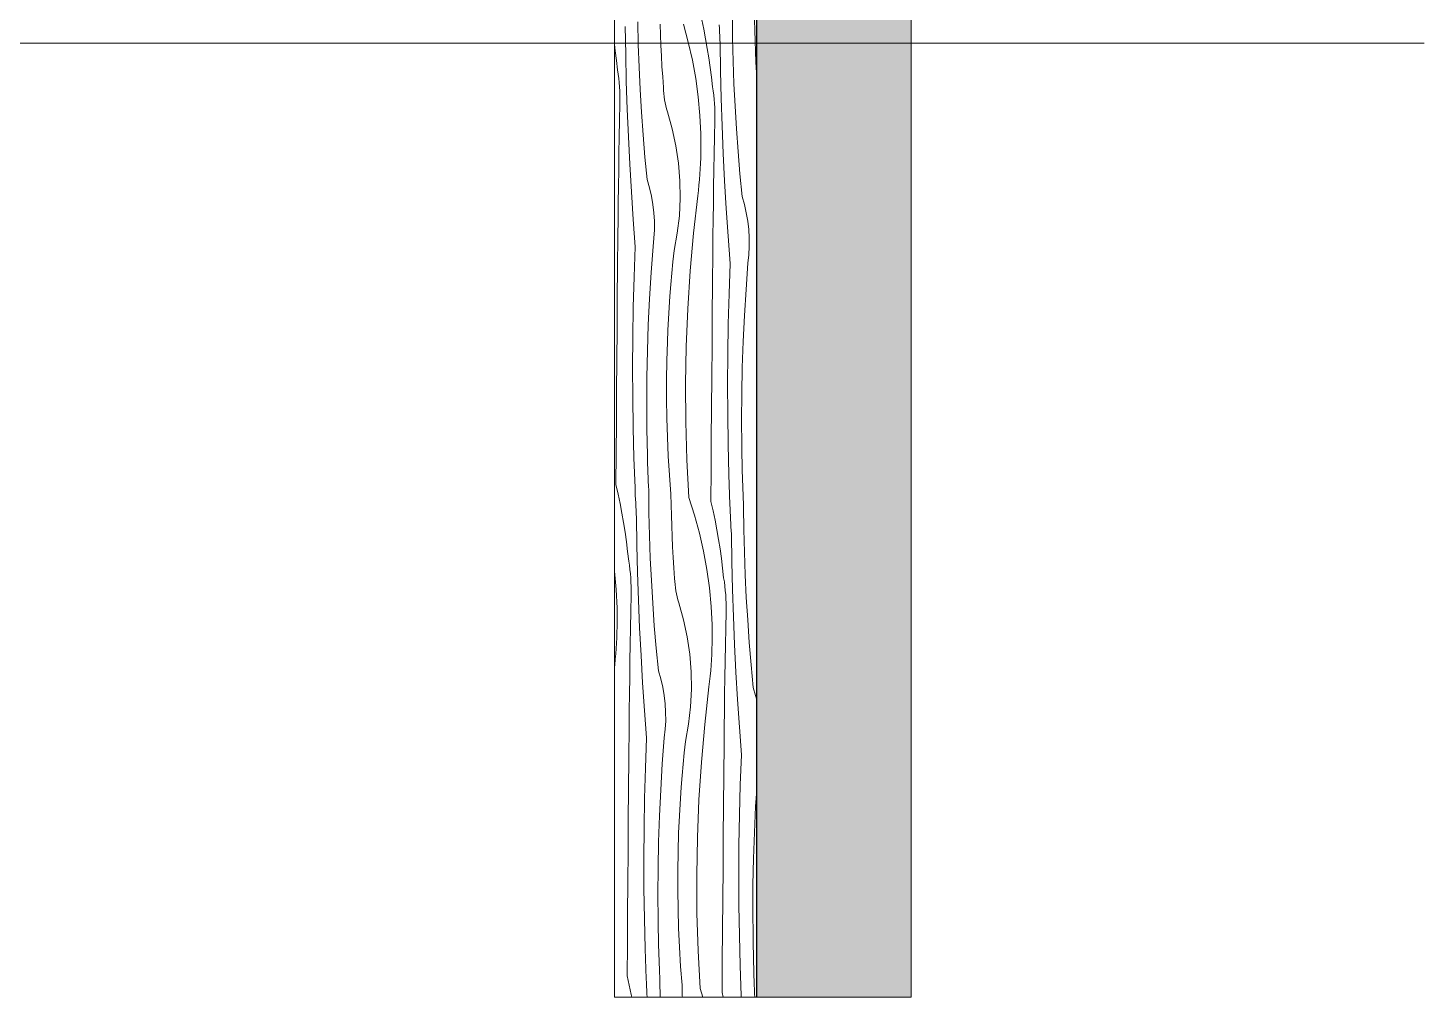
# Model space of a CAD drawing. Header units: millimetres. Extents: x -7826 to 55813, y 465 to 25965.
# Drawn here: x 20393 to 22159, y 5031 to 6258 of the extents above; entities that cross this region are included whole.
import ezdxf

# ---------------------------------------------------------------- set-up
doc = ezdxf.new("R2010")
doc.units = ezdxf.units.MM
doc.layers.add('2D Drafting - General2', color=251, linetype='Continuous', lineweight=15)
doc.layers.add('2D Drafting - General81', color=251, linetype='Continuous', lineweight=20)

# ---------------------------------------------------------------- blocks, each defined once
blk = doc.blocks.new('*X26')
at = {"layer": '2D Drafting - General81', "linetype": 'Continuous'}
for p, q in [((-77651.1, 54489.3), (-77651.8, 54517.9)), ((-77570.7, 54520.6), (-77568.2, 54508.6)), ((-77531.7, 54496.7), (-77532, 54525.3)), ((-77503.7, 54507), (-77504, 54520.3)), ((-77667, 54477.2), (-77667.6, 54512.1)), ((-77623, 54501.5), (-77623.4, 54514.9)), ((-77622.4, 54488.2), (-77623, 54501.5)), ((-77594, 54515.1), (-77587.8, 54492.4)), ((-77568.2, 54508.6), (-77565.9, 54496.5)), ((-77548.5, 54509.6), (-77548.7, 54514.3)), ((-77548.3, 54504.9), (-77548.5, 54509.6)), ((-77548, 54500.3), (-77548.3, 54504.9)), ((-77547.8, 54495.6), (-77548, 54500.3)), ((-77503.4, 54493.7), (-77503.7, 54507)), ((-77681.3, 54489.4), (-77680.2, 54481.4)), ((-77650.1, 54460.7), (-77651.1, 54489.3)), ((-77621.8, 54474.9), (-77622.4, 54488.2)), ((-77587.8, 54492.4), (-77582.6, 54469.5)), ((-77565.9, 54496.5), (-77563.8, 54484.4)), ((-77563.8, 54484.4), (-77561.9, 54472.3)), ((-77547.6, 54490.9), (-77547.8, 54495.6)), ((-77547, 54456), (-77547.6, 54490.9)), ((-77531, 54468.1), (-77531.7, 54496.7)), ((-77502.9, 54480.4), (-77503.4, 54493.7)), ((-77680.2, 54481.4), (-77678.7, 54469.2)), ((-77678.7, 54469.2), (-77677.3, 54457)), ((-77666.2, 54442.3), (-77667, 54477.2)), ((-77621.1, 54461.6), (-77621.8, 54474.9)), ((-77582.6, 54469.5), (-77578.4, 54446.3)), ((-77561.9, 54472.3), (-77560.1, 54460.2)), ((-77530, 54439.5), (-77531, 54468.1)), ((-77502.4, 54467.1), (-77502.9, 54480.4)), ((-77501.7, 54453.8), (-77502.4, 54467.1)), ((-77676.5, 54451.7), (-77677.3, 54457)), ((-77675.8, 54446.3), (-77676.5, 54451.7)), ((-77648.7, 54432.2), (-77650.1, 54460.7)), ((-77620.2, 54448.3), (-77621.1, 54461.6)), ((-77619.3, 54435), (-77620.2, 54448.3)), ((-77560.1, 54460.2), (-77558.6, 54448)), ((-77558.6, 54448), (-77557.3, 54435.8)), ((-77546.1, 54421.1), (-77547, 54456)), ((-77501.3, 54446.5), (-77501.7, 54453.8)), ((-77675.2, 54441), (-77675.8, 54446.3)), ((-77674.8, 54435.6), (-77675.2, 54441)), ((-77674.5, 54430.2), (-77674.8, 54435.6)), ((-77674.3, 54424.9), (-77674.5, 54430.2)), ((-77665, 54407.4), (-77666.2, 54442.3)), ((-77647, 54403.6), (-77648.7, 54432.2)), ((-77619.1, 54431.1), (-77619.3, 54435)), ((-77618.8, 54427.2), (-77619.1, 54431.1)), ((-77578.4, 54446.3), (-77575.2, 54423)), ((-77556.4, 54430.5), (-77557.3, 54435.8)), ((-77555.7, 54425.2), (-77556.4, 54430.5)), ((-77528.6, 54411), (-77530, 54439.5)), ((-77674.7, 54393.2), (-77674.3, 54414.1)), ((-77674.2, 54419.5), (-77674.3, 54424.9)), ((-77674.3, 54414.1), (-77674.2, 54419.5)), ((-77618.4, 54423.2), (-77618.8, 54427.2)), ((-77617.8, 54419.3), (-77618.4, 54423.2)), ((-77617, 54415.5), (-77617.8, 54419.3)), ((-77616.2, 54411.6), (-77617, 54415.5)), ((-77575.2, 54423), (-77573.1, 54399.6)), ((-77555.2, 54419.8), (-77555.7, 54425.2)), ((-77554.7, 54414.4), (-77555.2, 54419.8)), ((-77554.4, 54409.1), (-77554.7, 54414.4)), ((-77544.9, 54386.2), (-77546.1, 54421.1)), ((-77663.6, 54372.5), (-77665, 54407.4)), ((-77645, 54375.1), (-77647, 54403.6)), ((-77615.2, 54407.8), (-77616.2, 54411.6)), ((-77614, 54404), (-77615.2, 54407.8)), ((-77608, 54382.7), (-77614, 54404)), ((-77573.1, 54399.6), (-77572, 54376.1)), ((-77554.2, 54403.7), (-77554.4, 54409.1)), ((-77554.1, 54398.3), (-77554.2, 54403.7)), ((-77554.2, 54392.9), (-77554.1, 54398.3)), ((-77526.9, 54382.5), (-77528.6, 54411)), ((-77675.1, 54372.3), (-77674.7, 54393.2)), ((-77603.4, 54361), (-77608, 54382.7)), ((-77554.6, 54372), (-77554.2, 54392.9)), ((-77543.5, 54351.3), (-77544.9, 54386.2)), ((-77524.9, 54354), (-77526.9, 54382.5)), ((-77675.5, 54351.4), (-77675.1, 54372.3)), ((-77661.8, 54337.6), (-77663.6, 54372.5)), ((-77642.6, 54346.7), (-77645, 54375.1)), ((-77600.2, 54339), (-77603.4, 54361)), ((-77572, 54376.1), (-77571.9, 54352.6)), ((-77555, 54351.2), (-77554.6, 54372)), ((-77675.8, 54330.5), (-77675.5, 54351.4)), ((-77639.9, 54318.2), (-77642.6, 54346.7)), ((-77572.4, 54338.8), (-77572.1, 54345.7)), ((-77572.1, 54345.7), (-77571.9, 54352.6)), ((-77555.4, 54330.3), (-77555, 54351.2)), ((-77541.8, 54316.5), (-77543.5, 54351.3)), ((-77522.5, 54325.5), (-77524.9, 54354)), ((-77676.1, 54309.7), (-77675.8, 54330.5)), ((-77659.8, 54302.8), (-77661.8, 54337.6)), ((-77598.4, 54316.9), (-77600.2, 54339)), ((-77573.7, 54318.3), (-77573.2, 54325.1)), ((-77573.2, 54325.1), (-77572.8, 54332)), ((-77572.8, 54332), (-77572.4, 54338.8)), ((-77555.8, 54309.4), (-77555.4, 54330.3)), ((-77519.8, 54297), (-77522.5, 54325.5)), ((-77676.4, 54288.8), (-77676.1, 54309.7)), ((-77636.9, 54307.9), (-77639.9, 54318.2)), ((-77634.4, 54297.5), (-77636.9, 54307.9)), ((-77598, 54294.7), (-77598.4, 54316.9)), ((-77575.1, 54304.6), (-77574.4, 54311.4)), ((-77574.4, 54311.4), (-77573.7, 54318.3)), ((-77556.1, 54288.5), (-77555.8, 54309.4)), ((-77539.7, 54281.6), (-77541.8, 54316.5)), ((-77676.7, 54267.9), (-77676.4, 54288.8)), ((-77657.5, 54267.9), (-77659.8, 54302.8)), ((-77632.6, 54286.9), (-77634.4, 54297.5)), ((-77599.1, 54272.6), (-77598, 54294.7)), ((-77581.2, 54250.3), (-77575.9, 54297.8)), ((-77575.9, 54297.8), (-77575.1, 54304.6)), ((-77556.3, 54267.6), (-77556.1, 54288.5)), ((-77516.8, 54286.7), (-77519.8, 54297)), ((-77631.3, 54276.3), (-77632.6, 54286.9)), ((-77630.7, 54265.5), (-77631.3, 54276.3)), ((-77601.7, 54250.6), (-77599.1, 54272.6)), ((-77537.4, 54246.8), (-77539.7, 54281.6)), ((-77514.4, 54276.3), (-77516.8, 54286.7)), ((-77512.5, 54265.7), (-77514.4, 54276.3)), ((-77676.9, 54247), (-77676.7, 54267.9)), ((-77654.9, 54233.1), (-77657.5, 54267.9)), ((-77631.2, 54244.1), (-77630.6, 54254.8)), ((-77630.6, 54254.8), (-77630.7, 54265.5)), ((-77556.6, 54246.7), (-77556.3, 54267.6)), ((-77511.3, 54255.1), (-77512.5, 54265.7)), ((-77510.6, 54244.4), (-77511.3, 54255.1)), ((-77677.2, 54207.6), (-77676.9, 54247)), ((-77632.4, 54233.5), (-77631.2, 54244.1)), ((-77605.6, 54228.7), (-77601.7, 54250.6)), ((-77585.4, 54202.6), (-77581.2, 54250.3)), ((-77556.8, 54225.8), (-77556.6, 54246.7)), ((-77534.8, 54212), (-77537.4, 54246.8)), ((-77510.6, 54233.7), (-77510.6, 54244.4)), ((-77656.4, 54195), (-77654.9, 54233.1)), ((-77634.9, 54200.5), (-77632.4, 54233.5)), ((-77607.2, 54214.3), (-77605.6, 54228.7)), ((-77557.1, 54186.5), (-77556.8, 54225.8)), ((-77512.3, 54212.3), (-77511.2, 54222.9)), ((-77511.2, 54222.9), (-77510.6, 54233.7)), ((-77677.6, 54168.3), (-77677.2, 54207.6)), ((-77636.9, 54167.5), (-77634.9, 54200.5)), ((-77609.8, 54185.4), (-77608.6, 54199.9)), ((-77608.6, 54199.9), (-77607.2, 54214.3)), ((-77588.5, 54154.9), (-77585.4, 54202.6)), ((-77536.3, 54173.8), (-77534.8, 54212)), ((-77514.8, 54179.3), (-77512.3, 54212.3)), ((-77657.4, 54156.9), (-77656.4, 54195)), ((-77611, 54170.9), (-77609.8, 54185.4)), ((-77557.5, 54147.1), (-77557.1, 54186.5)), ((-77677.9, 54128.9), (-77677.6, 54168.3)), ((-77638.4, 54134.5), (-77636.9, 54167.5)), ((-77612, 54156.5), (-77611, 54170.9)), ((-77537.3, 54135.7), (-77536.3, 54173.8)), ((-77516.8, 54146.3), (-77514.8, 54179.3)), ((-77658, 54118.7), (-77657.4, 54156.9)), ((-77612.8, 54142), (-77612, 54156.5)), ((-77590.5, 54107.1), (-77588.5, 54154.9)), ((-77557.8, 54107.8), (-77557.5, 54147.1)), ((-77639.6, 54101.5), (-77638.4, 54134.5)), ((-77613.6, 54127.5), (-77612.8, 54142)), ((-77538, 54097.5), (-77537.3, 54135.7)), ((-77518.4, 54113.3), (-77516.8, 54146.3)), ((-77678.2, 54089.6), (-77677.9, 54128.9)), ((-77658.3, 54080.5), (-77658, 54118.7)), ((-77614.9, 54088.9), (-77614.2, 54113)), ((-77614.2, 54113), (-77613.6, 54127.5)), ((-77519.5, 54080.3), (-77518.4, 54113.3)), ((-77640.2, 54068.4), (-77639.6, 54101.5)), ((-77591.3, 54059.3), (-77590.5, 54107.1)), ((-77558.1, 54068.4), (-77557.8, 54107.8)), ((-77538.2, 54059.4), (-77538, 54097.5)), ((-77678.5, 54050.3), (-77678.2, 54089.6)), ((-77658.1, 54042.4), (-77658.3, 54080.5)), ((-77615.3, 54064.7), (-77614.9, 54088.9)), ((-77520.2, 54047.3), (-77519.5, 54080.3)), ((-77640.4, 54035.4), (-77640.2, 54068.4)), ((-77615.3, 54040.6), (-77615.3, 54064.7)), ((-77591, 54011.5), (-77591.3, 54059.3)), ((-77558.4, 54029.1), (-77558.1, 54068.4)), ((-77538, 54021.2), (-77538.2, 54059.4)), ((-77678.8, 54010.9), (-77678.5, 54050.3)), ((-77657.5, 54004.2), (-77658.1, 54042.4)), ((-77520.4, 54014.2), (-77520.2, 54047.3)), ((-77640.2, 54002.3), (-77640.4, 54035.4)), ((-77614.9, 54016.4), (-77615.3, 54040.6)), ((-77558.7, 53989.7), (-77558.4, 54029.1)), ((-77679, 53971.6), (-77678.8, 54010.9)), ((-77614.2, 53992.3), (-77614.9, 54016.4)), ((-77589.6, 53963.7), (-77591, 54011.5)), ((-77537.4, 53983.1), (-77538, 54021.2)), ((-77520.1, 53981.2), (-77520.4, 54014.2)), ((-77656.5, 53966.1), (-77657.5, 54004.2)), ((-77639.5, 53969.3), (-77640.2, 54002.3)), ((-77613.1, 53968.2), (-77614.2, 53992.3)), ((-77559, 53950.4), (-77558.7, 53989.7)), ((-77679.3, 53932.2), (-77679, 53971.6)), ((-77536.5, 53944.9), (-77537.4, 53983.1)), ((-77519.5, 53948.1), (-77520.1, 53981.2)), ((-77655.2, 53928), (-77656.5, 53966.1)), ((-77639.4, 53963.8), (-77639.5, 53969.3)), ((-77639.2, 53958.2), (-77639.4, 53963.8)), ((-77639, 53952.7), (-77639.2, 53958.2)), ((-77638.8, 53947.1), (-77639, 53952.7)), ((-77611.7, 53944.1), (-77613.1, 53968.2)), ((-77587, 53916), (-77589.6, 53963.7)), ((-77638.6, 53941.6), (-77638.8, 53947.1)), ((-77638.4, 53936), (-77638.6, 53941.6)), ((-77638.1, 53930.5), (-77638.4, 53936)), ((-77609.9, 53920), (-77611.7, 53944.1)), ((-77559.2, 53911), (-77559, 53950.4)), ((-77535.1, 53906.8), (-77536.5, 53944.9)), ((-77519.3, 53942.6), (-77519.5, 53948.1)), ((-77519.1, 53937), (-77519.3, 53942.6)), ((-77518.9, 53931.5), (-77519.1, 53937)), ((-77679.3, 53932.2), (-77676.6, 53920.3)), ((-77676.6, 53920.3), (-77674.1, 53908.2)), ((-77655, 53923.3), (-77655.2, 53928)), ((-77654.8, 53918.6), (-77655, 53923.3)), ((-77654.5, 53913.9), (-77654.8, 53918.6)), ((-77637.9, 53924.9), (-77638.1, 53930.5)), ((-77637.6, 53896.3), (-77637.9, 53924.9)), ((-77609.6, 53906.7), (-77609.9, 53920)), ((-77518.7, 53925.9), (-77518.9, 53931.5)), ((-77518.5, 53920.4), (-77518.7, 53925.9)), ((-77518.3, 53914.8), (-77518.5, 53920.4)), ((-77674.1, 53908.2), (-77671.8, 53896.2)), ((-77654.3, 53909.3), (-77654.5, 53913.9)), ((-77654.1, 53904.6), (-77654.3, 53909.3)), ((-77653.9, 53899.9), (-77654.1, 53904.6)), ((-77653.6, 53895.2), (-77653.9, 53899.9)), ((-77609.2, 53893.3), (-77609.6, 53906.7)), ((-77587, 53916), (-77579.8, 53893.6)), ((-77559.2, 53911), (-77556.5, 53899.1)), ((-77534.9, 53902.1), (-77535.1, 53906.8)), ((-77534.7, 53897.4), (-77534.9, 53902.1)), ((-77518.1, 53909.3), (-77518.3, 53914.8)), ((-77517.8, 53903.7), (-77518.1, 53909.3)), ((-77517.5, 53875.2), (-77517.8, 53903.7)), ((-77671.8, 53896.2), (-77669.6, 53884.1)), ((-77669.6, 53884.1), (-77667.7, 53872)), ((-77653.4, 53890.6), (-77653.6, 53895.2)), ((-77652.8, 53855.7), (-77653.4, 53890.6)), ((-77636.9, 53867.8), (-77637.6, 53896.3)), ((-77608.8, 53880), (-77609.2, 53893.3)), ((-77579.8, 53893.6), (-77573.6, 53870.9)), ((-77556.5, 53899.1), (-77554, 53887.1)), ((-77554, 53887.1), (-77551.7, 53875)), ((-77534.5, 53892.8), (-77534.7, 53897.4)), ((-77534.3, 53888.1), (-77534.5, 53892.8)), ((-77534, 53883.4), (-77534.3, 53888.1)), ((-77533.8, 53878.7), (-77534, 53883.4)), ((-77667.7, 53872), (-77666, 53859.8)), ((-77635.9, 53839.2), (-77636.9, 53867.8)), ((-77608.2, 53866.7), (-77608.8, 53880)), ((-77607.6, 53853.4), (-77608.2, 53866.7)), ((-77573.6, 53870.9), (-77568.4, 53848)), ((-77551.7, 53875), (-77549.6, 53862.9)), ((-77533.6, 53874.1), (-77533.8, 53878.7)), ((-77533.3, 53869.4), (-77533.6, 53874.1)), ((-77532.8, 53834.5), (-77533.3, 53869.4)), ((-77516.8, 53846.6), (-77517.5, 53875.2)), ((-77666, 53859.8), (-77664.5, 53847.7)), ((-77664.5, 53847.7), (-77663.1, 53835.5)), ((-77652, 53820.8), (-77652.8, 53855.7)), ((-77606.8, 53840.1), (-77607.6, 53853.4)), ((-77568.4, 53848), (-77564.2, 53824.8)), ((-77549.6, 53862.9), (-77547.6, 53850.8)), ((-77547.6, 53850.8), (-77545.9, 53838.7)), ((-77515.8, 53818), (-77516.8, 53846.6)), ((-77662.3, 53830.2), (-77663.1, 53835.5)), ((-77661.6, 53824.8), (-77662.3, 53830.2)), ((-77634.5, 53810.7), (-77635.9, 53839.2)), ((-77606, 53826.8), (-77606.8, 53840.1)), ((-77545.9, 53838.7), (-77544.4, 53826.5)), ((-77531.9, 53799.6), (-77532.8, 53834.5)), ((-77681.3, 53824.6), (-77681.1, 53822.7)), ((-77681.1, 53822.7), (-77678.9, 53799.3)), ((-77661, 53819.5), (-77661.6, 53824.8)), ((-77660.6, 53814.1), (-77661, 53819.5)), ((-77660.3, 53808.7), (-77660.6, 53814.1)), ((-77650.8, 53785.9), (-77652, 53820.8)), ((-77605.1, 53813.5), (-77606, 53826.8)), ((-77604.9, 53809.6), (-77605.1, 53813.5)), ((-77564.2, 53824.8), (-77561, 53801.5)), ((-77544.4, 53826.5), (-77543.1, 53814.3)), ((-77542.2, 53809), (-77543.1, 53814.3)), ((-77514.4, 53789.5), (-77515.8, 53818)), ((-77678.9, 53799.3), (-77677.9, 53775.8)), ((-77660.1, 53803.4), (-77660.3, 53808.7)), ((-77660, 53798), (-77660.1, 53803.4)), ((-77660, 53792.6), (-77660, 53798)), ((-77632.8, 53782.1), (-77634.5, 53810.7)), ((-77604.6, 53805.7), (-77604.9, 53809.6)), ((-77604.1, 53801.7), (-77604.6, 53805.7)), ((-77603.6, 53797.8), (-77604.1, 53801.7)), ((-77602.8, 53793.9), (-77603.6, 53797.8)), ((-77602, 53790.1), (-77602.8, 53793.9)), ((-77561, 53801.5), (-77558.9, 53778.1)), ((-77541.5, 53803.6), (-77542.2, 53809)), ((-77541, 53798.3), (-77541.5, 53803.6)), ((-77540.5, 53792.9), (-77541, 53798.3)), ((-77530.7, 53764.7), (-77531.9, 53799.6)), ((-77660.5, 53771.7), (-77660, 53792.6)), ((-77649.4, 53751), (-77650.8, 53785.9)), ((-77630.8, 53753.6), (-77632.8, 53782.1)), ((-77601, 53786.3), (-77602, 53790.1)), ((-77599.8, 53782.5), (-77601, 53786.3)), ((-77593.8, 53761.1), (-77599.8, 53782.5)), ((-77558.9, 53778.1), (-77557.8, 53754.6)), ((-77540.2, 53787.6), (-77540.5, 53792.9)), ((-77540, 53782.2), (-77540.2, 53787.6)), ((-77539.9, 53776.8), (-77540, 53782.2)), ((-77540, 53771.4), (-77539.9, 53776.8)), ((-77512.7, 53761), (-77514.4, 53789.5)), ((-77677.9, 53775.8), (-77677.8, 53752.2)), ((-77660.9, 53750.8), (-77660.5, 53771.7)), ((-77589.2, 53739.5), (-77593.8, 53761.1)), ((-77540.4, 53750.5), (-77540, 53771.4)), ((-77529.3, 53729.8), (-77530.7, 53764.7)), ((-77510.7, 53732.5), (-77512.7, 53761)), ((-77678.3, 53738.5), (-77678, 53745.4)), ((-77678, 53745.4), (-77677.8, 53752.2)), ((-77661.3, 53729.9), (-77660.9, 53750.8)), ((-77647.6, 53716.1), (-77649.4, 53751)), ((-77628.4, 53725.1), (-77630.8, 53753.6)), ((-77557.8, 53754.6), (-77557.7, 53731.1)), ((-77540.8, 53729.6), (-77540.4, 53750.5)), ((-77679.6, 53717.9), (-77679.1, 53724.8)), ((-77679.1, 53724.8), (-77678.6, 53731.6)), ((-77678.6, 53731.6), (-77678.3, 53738.5)), ((-77661.6, 53709), (-77661.3, 53729.9)), ((-77625.7, 53696.7), (-77628.4, 53725.1)), ((-77585.9, 53717.5), (-77589.2, 53739.5)), ((-77558.2, 53717.3), (-77557.9, 53724.2)), ((-77557.9, 53724.2), (-77557.7, 53731.1)), ((-77541.2, 53708.8), (-77540.8, 53729.6)), ((-77527.5, 53695), (-77529.3, 53729.8)), ((-77508.3, 53704), (-77510.7, 53732.5)), ((-77680.9, 53704.3), (-77680.2, 53711.1)), ((-77680.2, 53711.1), (-77679.6, 53717.9)), ((-77661.9, 53688.1), (-77661.6, 53709)), ((-77645.6, 53681.3), (-77647.6, 53716.1)), ((-77584.2, 53695.4), (-77585.9, 53717.5)), ((-77559, 53703.6), (-77558.5, 53710.5)), ((-77558.5, 53710.5), (-77558.2, 53717.3)), ((-77541.5, 53687.9), (-77541.2, 53708.8)), ((-77681.3, 53700.9), (-77680.9, 53704.3)), ((-77662.2, 53667.3), (-77661.9, 53688.1)), ((-77622.7, 53686.4), (-77625.7, 53696.7)), ((-77583.8, 53673.2), (-77584.2, 53695.4)), ((-77560.9, 53683.1), (-77560.2, 53689.9)), ((-77560.2, 53689.9), (-77559.5, 53696.8)), ((-77559.5, 53696.8), (-77559, 53703.6)), ((-77541.9, 53667), (-77541.5, 53687.9)), ((-77525.5, 53660.1), (-77527.5, 53695)), ((-77505.6, 53675.5), (-77508.3, 53704)), ((-77643.3, 53646.4), (-77645.6, 53681.3)), ((-77620.2, 53676), (-77622.7, 53686.4)), ((-77618.4, 53665.4), (-77620.2, 53676)), ((-77584.9, 53651.1), (-77583.8, 53673.2)), ((-77567, 53628.7), (-77561.7, 53676.3)), ((-77561.7, 53676.3), (-77560.9, 53683.1)), ((-77502.6, 53665.2), (-77505.6, 53675.5)), ((-77662.4, 53646.4), (-77662.2, 53667.3)), ((-77617.1, 53654.7), (-77618.4, 53665.4)), ((-77616.5, 53644), (-77617.1, 53654.7)), ((-77542.1, 53646.1), (-77541.9, 53667)), ((-77523.2, 53625.3), (-77525.5, 53660.1)), ((-77501.3, 53659.9), (-77502.6, 53665.2)), ((-77662.7, 53625.5), (-77662.4, 53646.4)), ((-77640.7, 53611.6), (-77643.3, 53646.4)), ((-77616.4, 53633.3), (-77616.5, 53644)), ((-77587.5, 53629), (-77584.9, 53651.1)), ((-77542.4, 53625.2), (-77542.1, 53646.1)), ((-77663, 53586.1), (-77662.7, 53625.5)), ((-77618.2, 53611.9), (-77617, 53622.6)), ((-77617, 53622.6), (-77616.4, 53633.3)), ((-77591.4, 53607.2), (-77587.5, 53629)), ((-77571.2, 53581.1), (-77567, 53628.7)), ((-77542.6, 53604.3), (-77542.4, 53625.2)), ((-77520.6, 53590.4), (-77523.2, 53625.3)), ((-77642.1, 53573.5), (-77640.7, 53611.6)), ((-77620.7, 53579), (-77618.2, 53611.9)), ((-77592.9, 53592.8), (-77591.4, 53607.2)), ((-77542.9, 53564.9), (-77542.6, 53604.3)), ((-77663.3, 53546.8), (-77663, 53586.1)), ((-77594.3, 53578.4), (-77592.9, 53592.8)), ((-77522.1, 53552.3), (-77520.6, 53590.4)), ((-77643.2, 53535.3), (-77642.1, 53573.5)), ((-77622.7, 53546), (-77620.7, 53579)), ((-77595.6, 53563.9), (-77594.3, 53578.4)), ((-77574.3, 53533.4), (-77571.2, 53581.1)), ((-77543.3, 53525.6), (-77542.9, 53564.9)), ((-77663.7, 53507.4), (-77663.3, 53546.8)), ((-77597.7, 53535), (-77596.7, 53549.4)), ((-77596.7, 53549.4), (-77595.6, 53563.9)), ((-77523.1, 53514.2), (-77522.1, 53552.3)), ((-77643.8, 53497.2), (-77643.2, 53535.3)), ((-77624.2, 53513), (-77622.7, 53546)), ((-77598.6, 53520.5), (-77597.7, 53535)), ((-77576.3, 53485.6), (-77574.3, 53533.4)), ((-77502.6, 53524.8), (-77501.3, 53545.7)), ((-77625.4, 53480), (-77624.2, 53513)), ((-77599.4, 53506), (-77598.6, 53520.5)), ((-77543.6, 53486.3), (-77543.3, 53525.6)), ((-77523.7, 53476), (-77523.1, 53514.2)), ((-77504.2, 53491.8), (-77502.6, 53524.8)), ((-77664, 53468.1), (-77663.7, 53507.4)), ((-77644, 53459), (-77643.8, 53497.2)), ((-77600, 53491.5), (-77599.4, 53506)), ((-77626, 53446.9), (-77625.4, 53480)), ((-77600.7, 53467.4), (-77600, 53491.5)), ((-77577.1, 53437.8), (-77576.3, 53485.6)), ((-77543.9, 53446.9), (-77543.6, 53486.3)), ((-77524, 53437.9), (-77523.7, 53476)), ((-77505.3, 53458.8), (-77504.2, 53491.8)), ((-77664.3, 53428.7), (-77664, 53468.1)), ((-77643.9, 53420.9), (-77644, 53459)), ((-77601.1, 53443.2), (-77600.7, 53467.4)), ((-77506, 53425.8), (-77505.3, 53458.8)), ((-77626.2, 53413.9), (-77626, 53446.9)), ((-77601.1, 53419.1), (-77601.1, 53443.2)), ((-77544.2, 53407.6), (-77543.9, 53446.9)), ((-77664.6, 53389.4), (-77664.3, 53428.7)), ((-77576.8, 53390), (-77577.1, 53437.8)), ((-77523.8, 53399.7), (-77524, 53437.9)), ((-77506.2, 53392.7), (-77506, 53425.8)), ((-77643.3, 53382.7), (-77643.9, 53420.9)), ((-77626, 53380.8), (-77626.2, 53413.9)), ((-77600.7, 53394.9), (-77601.1, 53419.1)), ((-77544.5, 53368.2), (-77544.2, 53407.6)), ((-77664.8, 53350.1), (-77664.6, 53389.4)), ((-77600, 53370.8), (-77600.7, 53394.9)), ((-77575.4, 53342.2), (-77576.8, 53390)), ((-77523.2, 53361.6), (-77523.8, 53399.7)), ((-77505.9, 53359.7), (-77506.2, 53392.7)), ((-77642.3, 53344.6), (-77643.3, 53382.7)), ((-77625.3, 53347.8), (-77626, 53380.8)), ((-77598.9, 53346.7), (-77600, 53370.8)), ((-77544.8, 53328.9), (-77544.5, 53368.2)), ((-77522.3, 53323.4), (-77523.2, 53361.6)), ((-77505.2, 53326.6), (-77505.9, 53359.7)), ((-77665.1, 53310.7), (-77664.8, 53350.1)), ((-77640.9, 53306.5), (-77642.3, 53344.6)), ((-77625.2, 53342.2), (-77625.3, 53347.8)), ((-77625, 53336.7), (-77625.2, 53342.2)), ((-77624.8, 53331.1), (-77625, 53336.7)), ((-77597.5, 53322.5), (-77598.9, 53346.7)), ((-77572.8, 53294.4), (-77575.4, 53342.2)), ((-77624.6, 53325.6), (-77624.8, 53331.1)), ((-77624.4, 53320.1), (-77624.6, 53325.6)), ((-77624.2, 53314.5), (-77624.4, 53320.1)), ((-77595.7, 53298.5), (-77597.5, 53322.5)), ((-77545, 53289.5), (-77544.8, 53328.9)), ((-77520.9, 53285.3), (-77522.3, 53323.4)), ((-77505.1, 53321.1), (-77505.2, 53326.6)), ((-77504.9, 53315.5), (-77505.1, 53321.1)), ((-77665.1, 53310.7), (-77662.4, 53298.7)), ((-77640.7, 53301.8), (-77640.9, 53306.5)), ((-77640.5, 53297.1), (-77640.7, 53301.8)), ((-77623.9, 53309), (-77624.2, 53314.5)), ((-77623.7, 53303.4), (-77623.9, 53309)), ((-77623.4, 53283.6), (-77623.7, 53303.4)), ((-77504.7, 53310), (-77504.9, 53315.5)), ((-77504.5, 53304.4), (-77504.7, 53310)), ((-77504.3, 53298.9), (-77504.5, 53304.4)), ((-77662.4, 53298.7), (-77659.9, 53286.7)), ((-77659.9, 53286.7), (-77659.3, 53283.6)), ((-77640.3, 53292.4), (-77640.5, 53297.1)), ((-77640.1, 53287.8), (-77640.3, 53292.4)), ((-77639.9, 53283.6), (-77640.1, 53287.8)), ((-77595.4, 53285.1), (-77595.7, 53298.5)), ((-77595.3, 53283.6), (-77595.4, 53285.1)), ((-77572.8, 53294.4), (-77569.3, 53283.6)), ((-77545, 53289.5), (-77543.7, 53283.6)), ((-77520.8, 53283.6), (-77520.9, 53285.3)), ((-77504.1, 53293.3), (-77504.3, 53298.9)), ((-77503.9, 53287.8), (-77504.1, 53293.3)), ((-77503.7, 53283.6), (-77503.9, 53287.8))]:
    blk.add_line(p, q, dxfattribs=at)
blk = doc.blocks.new('Wype_nienie_27')
at = {"layer": '2D Drafting - General2', "linetype": 'Continuous'}
for p, q in [((-77681.3, 67937), (-77681.3, 53283.6)), ((-77501.3, 53283.6), (-77501.3, 67937)), ((-77681.3, 53283.6), (-77501.3, 53283.6))]:
    blk.add_line(p, q, dxfattribs=at)
at = {"layer": '2D Drafting - General81', "linetype": 'Continuous'}
blk.add_blockref('*X26', (0, 0), dxfattribs=at)

msp = doc.modelspace()

# ---------------------------------------------------------------- hatches: boundary and pattern name
at = {"layer": '2D Drafting - General81', "linetype": 'Continuous'}
h = msp.add_hatch(dxfattribs=at)
h.set_pattern_fill('SOLID___DASHED', color=256, style=0, pattern_type=2)
h.set_pattern_definition([(45, (98815.82, -48252.71), (-70.71068, 70.71068), []), (45, (98780.46, -48217.35), (-70.71068, 70.71068), [75, -25])])
h.paths.add_polyline_path([(21314.49, 5030.87), (21510.03, 5030.87), (21510.03, 19684.29), (21314.49, 19684.29)], flags=0)

# ---------------------------------------------------------------- linework, layer by layer
at = {"layer": '2D Drafting - General2', "linetype": 'Continuous'}
msp.add_line((22158.73, 6238.2), (2462.54, 6238.2), dxfattribs=at)
at = {"layer": '2D Drafting - General2', "linetype": 'Continuous', "flags": 128}
msp.add_lwpolyline([(21314.49, 5030.87), (21510.03, 5030.87), (21510.03, 19684.29), (21314.49, 19684.29)], close=True, dxfattribs=at)

# ---------------------------------------------------------------- block references
at = {"layer": '2D Drafting - General81', "linetype": 'Continuous'}
msp.add_blockref('Wype_nienie_27', (98815.82, -48252.71), dxfattribs=at)

doc.saveas('drawing.dxf')
